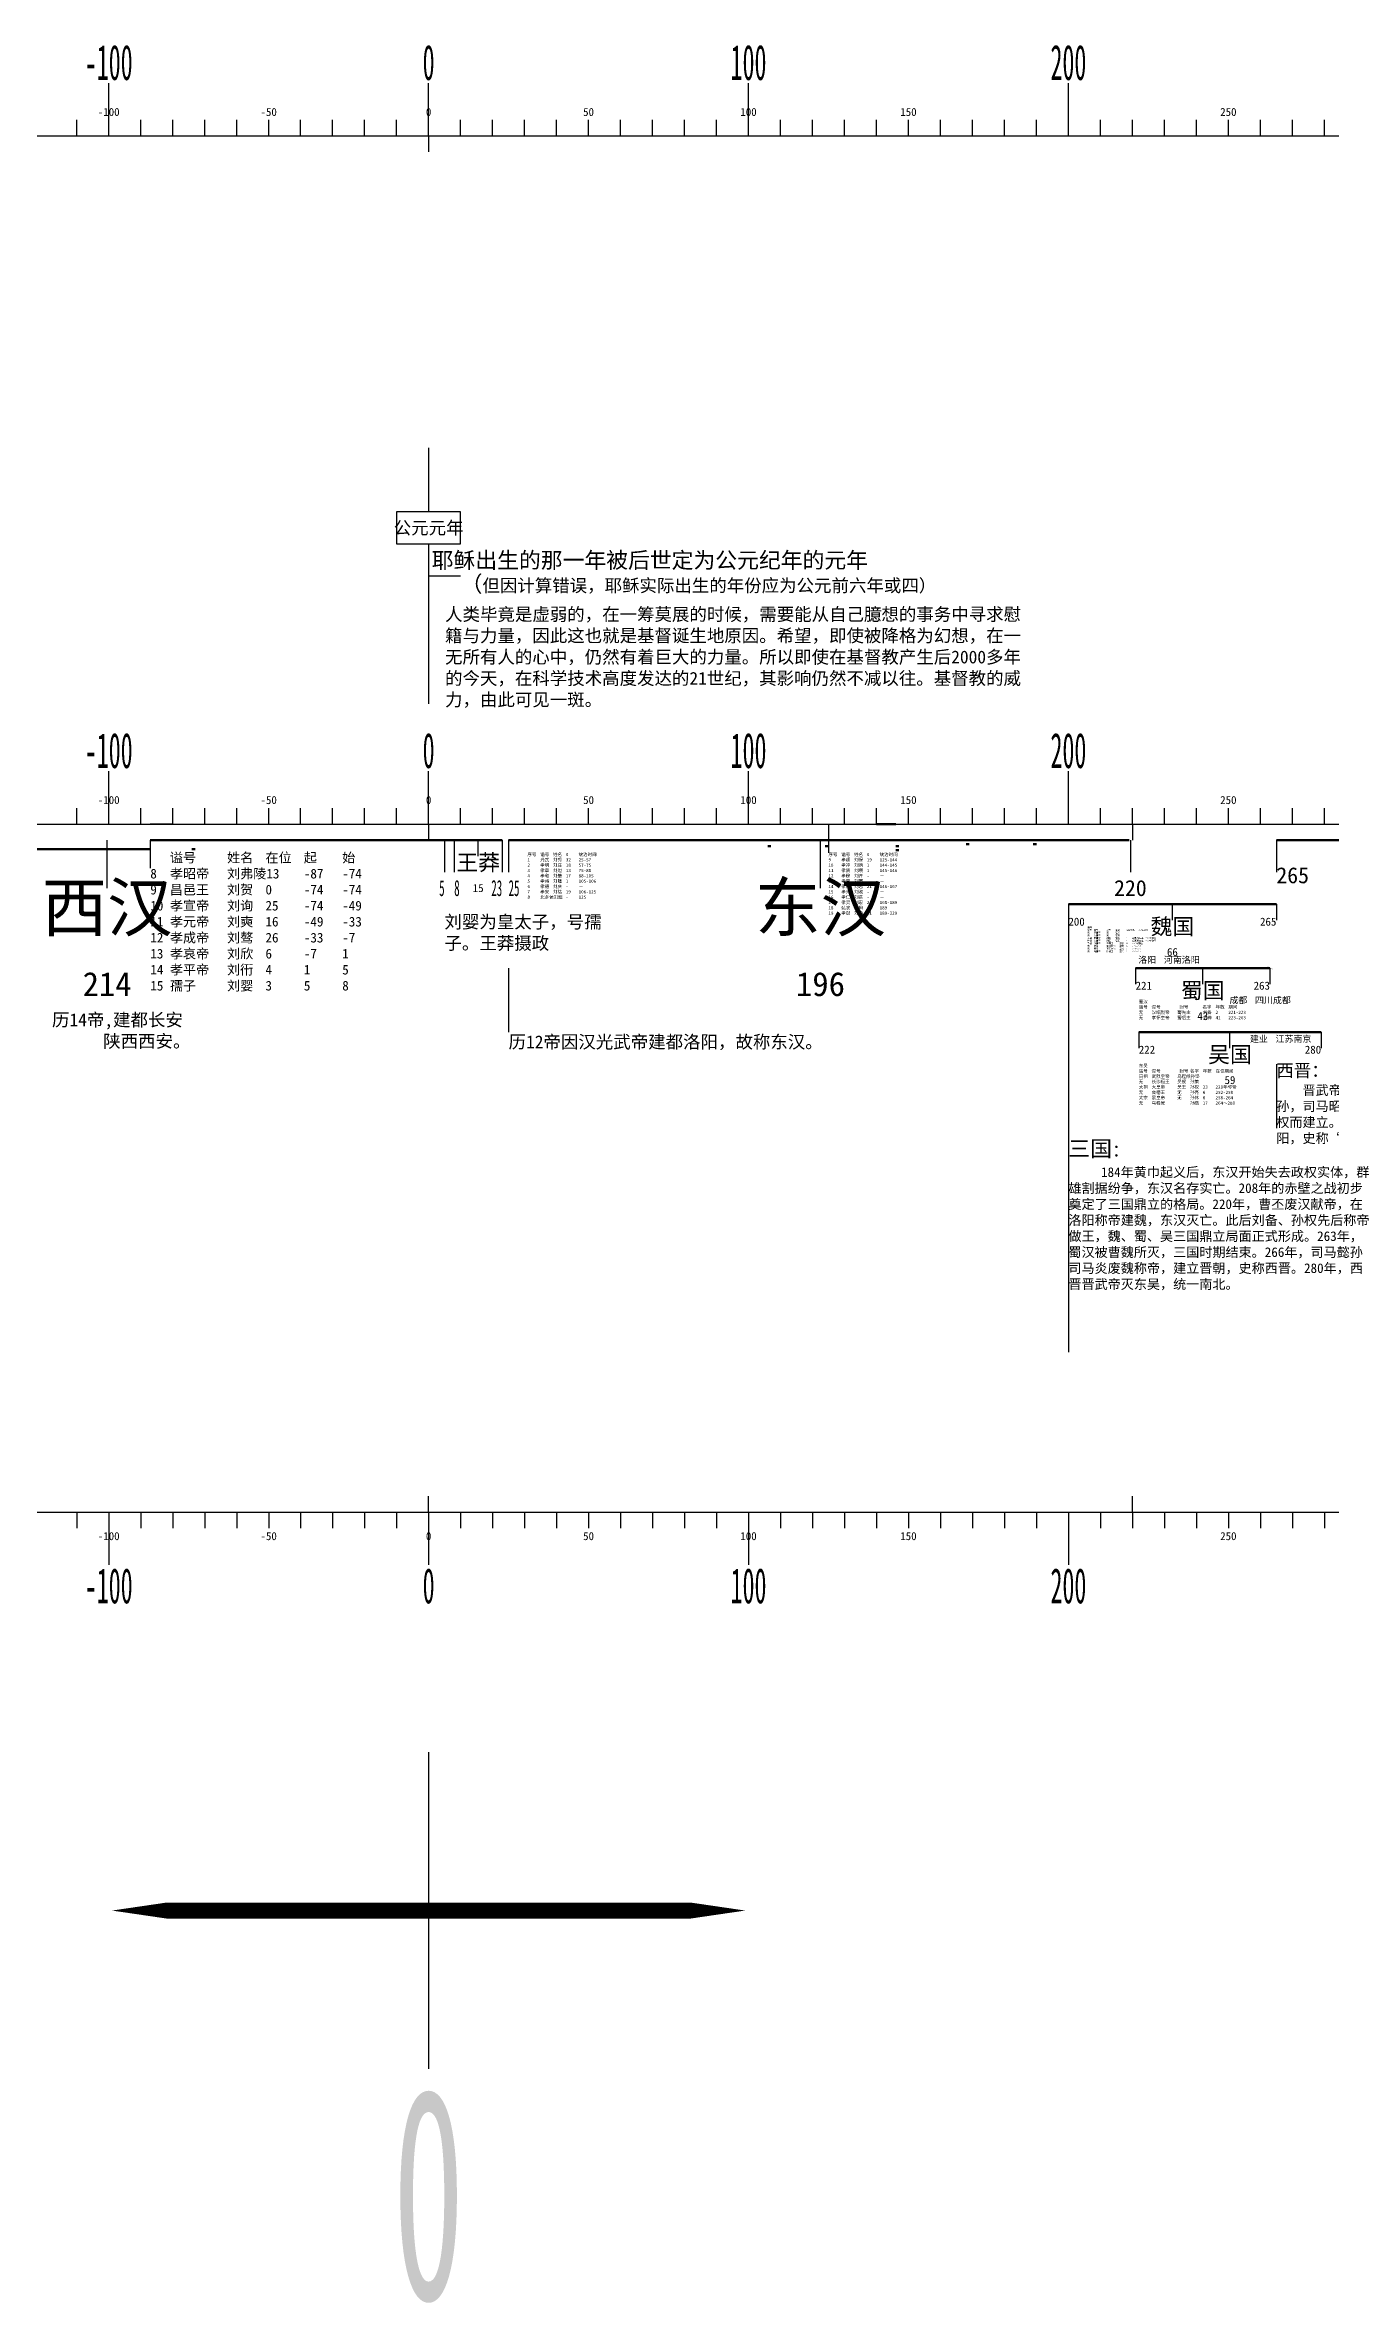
# Model space of a CAD drawing. Header units: millimetres. Extents: x 832 to 7246, y 34 to 740.
# Drawn here: x 4919 to 5321, y 34 to 740 of the extents above; entities that cross this region are included whole.
import ezdxf
from ezdxf.enums import TextEntityAlignment as Align

# ---------------------------------------------------------------- set-up
doc = ezdxf.new("R2010")
doc.units = ezdxf.units.MM
doc.header["$LTSCALE"] = 0.3
for name, color, linetype in [('event', 7, 'Continuous'), ('maths', 7, 'Continuous'), ('基准', 7, 'Continuous'), ('朝代', 7, 'Continuous'), ('箭头', 1, 'Continuous')]:
    doc.layers.add(name, color=color, linetype=linetype)
doc.layers.add('粗线', color=5, linetype='Continuous', lineweight=50)
doc.styles.get("Standard").update_dxf_attribs({"font": ''})
doc.styles.get('Standard').set_extended_font_data('SimSun')

# ---------------------------------------------------------------- blocks, each defined once
blk = doc.blocks.new('h1')
blk.add_line((0, 0), (0, 5))
blk.add_attdef('22', text='', height=2.5).set_placement((0, 7.5), align=Align.MIDDLE_CENTER)
blk = doc.blocks.new('h8')
at = {"layer": '朝代', "color": 7}
blk.add_line((0, 0), (0, 16.5), dxfattribs=at)
at = {"layer": '朝代', "color": 1, "width": 0.5}
blk.add_attdef('00', text='', height=11, dxfattribs=at).set_placement((0, 23), align=Align.MIDDLE_CENTER)
blk = doc.blocks.new('dynasty')
at = {"layer": '基准'}
blk.add_line((0, -5), (0, 0), dxfattribs=at)
at = {"layer": '朝代', "color": 1}
for tag, height, p in [('chao', 5, (0, -7)), ('始终', 2.5, (0, -11)), ('时间', 2.5, (0, -15))]:
    blk.add_attdef(tag, text='', height=height, dxfattribs=at).set_placement(p, align=Align.MIDDLE_CENTER)
blk = doc.blocks.new('event')
at = {"layer": 'event', "color": 5}
for p, q in [((5, -5), (-5, -5)), ((-5, -5), (-5, -10)), ((5, -10), (5, -5)), ((-5, -10), (0, -10)), ((0, -10), (2.5, -10)), ((0, -10), (0, -15)), ((2.5, -10), (5, -10)), ((0, -15), (5, -15))]:
    blk.add_line(p, q, dxfattribs=at)
blk.add_lwpolyline([(0, 0), (0, -5)], dxfattribs=at)
at = {"layer": 'event'}
blk.add_attdef('简要：', text='', height=2, dxfattribs=at).set_placement((0, -7.5), align=Align.MIDDLE_CENTER)
blk.add_attdef('事件', text='', height=2.5, dxfattribs=at).set_placement((0.48, -12.54), align=Align.MIDDLE_LEFT)
blk = doc.blocks.new('time')
at = {"layer": '朝代'}
blk.add_line((0, 0), (0, -5), dxfattribs=at)
blk.add_attdef('22', text='', height=2.5, dxfattribs=at).set_placement((0, -7.5), align=Align.MIDDLE_CENTER)

msp = doc.modelspace()

# ---------------------------------------------------------------- linework, layer by layer
for p, q in [((4958.809, 496.294), (4951.809, 496.294)), ((5158.809, 496.294), (5163.809, 496.294)), ((5163.809, 496.294), (5163.809, 487.294)), ((4951.809, 491.294), (4951.809, 482.459))]:
    msp.add_line(p, q)
at = {"layer": 'event'}
msp.add_line((5038.809, 573.836), (5038.809, 533.836), dxfattribs=at)
at = {"layer": 'maths', "color": 5}
msp.add_lwpolyline([(5038.811, 156.794, 5, 5, 0), (4991.124, 156.794, 15, 0, 0), (4939.824, 156.794, 0, 0, 0)], format="xyseb", dxfattribs=at)
at = {"layer": 'maths', "color": 3}
msp.add_lwpolyline([(5038.811, 156.794, 5, 5, 0), (5086.498, 156.794, 15, 0, 0), (5137.797, 156.794, 0, 0, 0)], format="xyseb", dxfattribs=at)
at = {"layer": '基准'}
for p, q in [((4928.809, 711.294), (4928.809, 716.294)), ((4948.809, 711.294), (4948.809, 716.294)), ((4958.809, 711.294), (4958.809, 716.294)), ((4968.809, 711.294), (4968.809, 716.294)), ((4978.809, 711.294), (4978.809, 716.294)), ((4998.809, 711.294), (4998.809, 716.294)), ((5008.809, 711.294), (5008.809, 716.294)), ((5018.809, 711.294), (5018.809, 716.294)), ((5028.809, 711.294), (5028.809, 716.294)), ((5048.809, 711.294), (5048.809, 716.294)), ((5058.809, 711.294), (5058.809, 716.294)), ((5068.809, 711.294), (5068.809, 716.294)), ((5078.809, 711.294), (5078.809, 716.294)), ((5098.809, 711.294), (5098.809, 716.294)), ((5108.809, 711.294), (5108.809, 716.294)), ((5118.809, 711.294), (5118.809, 716.294)), ((5128.809, 711.294), (5128.809, 716.294)), ((5148.809, 711.294), (5148.809, 716.294)), ((5158.809, 711.294), (5158.809, 716.294)), ((5168.809, 711.294), (5168.809, 716.294)), ((5178.809, 711.294), (5178.809, 716.294)), ((5198.809, 711.294), (5198.809, 716.294)), ((5208.809, 711.294), (5208.809, 716.294)), ((5218.809, 711.294), (5218.809, 716.294)), ((5228.809, 711.294), (5228.809, 716.294)), ((5248.809, 711.294), (5248.809, 716.294)), ((5258.809, 711.294), (5258.809, 716.294)), ((5268.809, 711.294), (5268.809, 716.294)), ((5278.809, 711.294), (5278.809, 716.294)), ((5298.809, 711.294), (5298.809, 716.294)), ((5308.809, 711.294), (5308.809, 716.294)), ((5318.809, 711.294), (5318.809, 716.294)), ((838.809, 711.294), (7238.809, 711.294)), ((5038.809, 711.294), (5038.809, 706.294)), ((4928.809, 496.294), (4928.809, 501.294)), ((4948.809, 496.294), (4948.809, 501.294)), ((4958.809, 496.294), (4958.809, 501.294)), ((4968.809, 496.294), (4968.809, 501.294)), ((4978.809, 496.294), (4978.809, 501.294)), ((4998.809, 496.294), (4998.809, 501.294)), ((5008.809, 496.294), (5008.809, 501.294)), ((5018.809, 496.294), (5018.809, 501.294)), ((5028.809, 496.294), (5028.809, 501.294)), ((5048.809, 496.294), (5048.809, 501.294)), ((5058.809, 496.294), (5058.809, 501.294)), ((5068.809, 496.294), (5068.809, 501.294)), ((5078.809, 496.294), (5078.809, 501.294)), ((5098.809, 496.294), (5098.809, 501.294)), ((5108.809, 496.294), (5108.809, 501.294)), ((5118.809, 496.294), (5118.809, 501.294)), ((5128.809, 496.294), (5128.809, 501.294)), ((5148.809, 496.294), (5148.809, 501.294)), ((5158.809, 496.294), (5158.809, 501.294)), ((5168.809, 496.294), (5168.809, 501.294)), ((5178.809, 496.294), (5178.809, 501.294)), ((5198.809, 496.294), (5198.809, 501.294)), ((5208.809, 496.294), (5208.809, 501.294)), ((5218.809, 496.294), (5218.809, 501.294)), ((5228.809, 496.294), (5228.809, 501.294)), ((5248.809, 496.294), (5248.809, 501.294)), ((5258.809, 496.294), (5258.809, 501.294)), ((5268.809, 496.294), (5268.809, 501.294)), ((5278.809, 496.294), (5278.809, 501.294)), ((5298.809, 496.294), (5298.809, 501.294)), ((5308.809, 496.294), (5308.809, 501.294)), ((5318.809, 496.294), (5318.809, 501.294)), ((838.809, 496.294), (7238.809, 496.294)), ((5038.809, 496.294), (5038.809, 491.294)), ((5038.809, 281.294), (5038.809, 286.294)), ((838.809, 281.294), (7238.809, 281.294)), ((838.809, 281.294), (7238.809, 281.294)), ((838.809, 281.294), (7238.809, 281.294)), ((838.809, 281.294), (7238.809, 281.294)), ((838.809, 281.294), (7238.809, 281.294)), ((4928.809, 281.294), (4928.809, 276.294)), ((4948.809, 281.294), (4948.809, 276.294)), ((4958.809, 281.294), (4958.809, 276.294)), ((4968.809, 281.294), (4968.809, 276.294)), ((4978.809, 281.294), (4978.809, 276.294)), ((4998.809, 281.294), (4998.809, 276.294)), ((5008.809, 281.294), (5008.809, 276.294)), ((5018.809, 281.294), (5018.809, 276.294)), ((5028.809, 281.294), (5028.809, 276.294)), ((5048.809, 281.294), (5048.809, 276.294)), ((5058.809, 281.294), (5058.809, 276.294)), ((5068.809, 281.294), (5068.809, 276.294)), ((5078.809, 281.294), (5078.809, 276.294)), ((5098.809, 281.294), (5098.809, 276.294)), ((5108.809, 281.294), (5108.809, 276.294)), ((5118.809, 281.294), (5118.809, 276.294)), ((5128.809, 281.294), (5128.809, 276.294)), ((5148.809, 281.294), (5148.809, 276.294)), ((5158.809, 281.294), (5158.809, 276.294)), ((5168.809, 281.294), (5168.809, 276.294)), ((5178.809, 281.294), (5178.809, 276.294)), ((5198.809, 281.294), (5198.809, 276.294)), ((5208.809, 281.294), (5208.809, 276.294)), ((5218.809, 281.294), (5218.809, 276.294)), ((5228.809, 281.294), (5228.809, 276.294)), ((5248.809, 281.294), (5248.809, 276.294)), ((5258.809, 281.294), (5258.809, 276.294)), ((5268.809, 281.294), (5268.809, 276.294)), ((5278.809, 281.294), (5278.809, 276.294)), ((5298.809, 281.294), (5298.809, 276.294)), ((5308.809, 281.294), (5308.809, 276.294)), ((5318.809, 281.294), (5318.809, 276.294))]:
    msp.add_line(p, q, dxfattribs=at)
at = {"layer": '朝代'}
for p, q in [((5038.809, 613.836), (5038.809, 593.836)), ((5258.809, 496.294), (5258.809, 491.294)), ((5238.809, 471.294), (5238.809, 331.294)), ((5063.809, 451.294), (5063.809, 431.294)), ((5303.809, 421.294), (5303.809, 401.294)), ((5258.809, 281.294), (5258.809, 286.294))]:
    msp.add_line(p, q, dxfattribs=at)
at = {"layer": '箭头'}
msp.add_lwpolyline([(5278.866, 463.332, 0, 0, 0), (5291.152, 456.969, 3, 0, 0), (5301.809, 451.294, 0, 0, 0)], format="xyseb", dxfattribs=at)
at = {"layer": '粗线'}
for p, q in [((5178.809, 496.294), (5184.809, 496.294)), ((4897.809, 488.452), (4951.809, 488.452)), ((4951.809, 491.294), (4964.809, 491.294)), ((4964.809, 488.452), (4965.809, 488.452)), ((4989.809, 491.294), (5005.809, 491.294)), ((5031.809, 491.294), (5039.809, 491.294)), ((5063.809, 491.294), (5095.809, 491.294)), ((5113.809, 491.294), (5126.809, 491.294)), ((5143.809, 491.294), (5144.809, 491.294)), ((5144.809, 489.422), (5145.809, 489.422)), ((5162.809, 489.422), (5163.809, 489.422)), ((5163.809, 491.294), (5182.809, 491.294)), ((5182.809, 491.294), (5183.809, 491.294)), ((5184.809, 491.294), (5206.809, 491.294)), ((5184.809, 489.422), (5185.809, 489.422)), ((5185.809, 488.161), (5184.809, 488.161)), ((5207.809, 490.032), (5206.809, 490.032)), ((5227.809, 491.294), (5257.809, 491.294)), ((5228.809, 490.032), (5227.809, 490.032)), ((5303.809, 491.294), (5303.809, 491.294)), ((5303.809, 491.294), (5354.809, 491.294)), ((5238.809, 471.294), (5303.809, 471.294)), ((5259.809, 451.294), (5301.809, 451.294)), ((5260.809, 431.294), (5317.809, 431.294))]:
    msp.add_line(p, q, dxfattribs=at)
at = {"layer": '粗线', "color": 6}
for p, q in [((4964.809, 491.294), (4989.809, 491.294)), ((5005.809, 491.294), (5031.809, 491.294)), ((5039.809, 491.294), (5043.809, 491.294)), ((5095.809, 491.294), (5113.809, 491.294)), ((5126.809, 491.294), (5143.809, 491.294)), ((5144.809, 491.294), (5163.809, 491.294)), ((5183.809, 491.294), (5184.809, 491.294)), ((5206.809, 491.294), (5227.809, 491.294))]:
    msp.add_line(p, q, dxfattribs=at)
at = {"layer": '粗线', "color": 4}
msp.add_line((5043.811, 491.294), (5046.811, 491.294), dxfattribs=at)
at = {"layer": '粗线', "color": 3}
msp.add_line((5046.811, 491.294), (5061.809, 491.294), dxfattribs=at)

# ---------------------------------------------------------------- block references
at = {"layer": 'event', "xscale": 2, "yscale": 2, "zscale": 2}
msp.add_blockref('event', (5038.809, 603.836), dxfattribs=at).add_auto_attribs({'简要：': '公元元年', '事件': '耶稣出生的那一年被后世定为公元纪年的元年'})
at = {"layer": '基准'}
for name, p, values in [('h8', (4938.809, 711.294), {'00': '-100'}), ('h8', (5038.809, 711.294), {'00': '0'}), ('h8', (5138.809, 711.294), {'00': '100'}), ('h8', (5238.809, 711.294), {'00': '200'}), ('h1', (4988.809, 711.294), {'22': '-50'}), ('h1', (5088.809, 711.294), {'22': '50'}), ('h1', (5188.809, 711.294), {'22': '150'}), ('h1', (5288.809, 711.294), {'22': '250'}), ('h8', (4938.809, 496.294), {'00': '-100'}), ('h8', (5038.809, 496.294), {'00': '0'}), ('h8', (5138.809, 496.294), {'00': '100'}), ('h8', (5238.809, 496.294), {'00': '200'}), ('h1', (4988.809, 496.294), {'22': '-50'}), ('h1', (5088.809, 496.294), {'22': '50'}), ('h1', (5188.809, 496.294), {'22': '150'}), ('h1', (5288.809, 496.294), {'22': '250'})]:
    msp.add_blockref(name, p, dxfattribs=at).add_auto_attribs(values)
ref = msp.add_blockref('h1', (4938.809, 711.294), dxfattribs=at)
ref.add_attrib('22', '-100', dxfattribs={"layer": '0', "color": 1, "height": 2.5}).set_placement((4938.809, 718.794), align=Align.MIDDLE_CENTER)
ref = msp.add_blockref('h1', (5038.809, 711.294), dxfattribs=at)
ref.add_attrib('22', '0', dxfattribs={"layer": '0', "color": 1, "height": 2.5}).set_placement((5038.809, 718.794), align=Align.MIDDLE_CENTER)
ref = msp.add_blockref('h1', (5138.809, 711.294), dxfattribs=at)
ref.add_attrib('22', '100', dxfattribs={"layer": '0', "color": 1, "height": 2.5}).set_placement((5138.809, 718.794), align=Align.MIDDLE_CENTER)
ref = msp.add_blockref('h1', (4938.809, 496.294), dxfattribs=at)
ref.add_attrib('22', '-100', dxfattribs={"layer": '0', "color": 1, "height": 2.5}).set_placement((4938.809, 503.794), align=Align.MIDDLE_CENTER)
ref = msp.add_blockref('h1', (5038.809, 496.294), dxfattribs=at)
ref.add_attrib('22', '0', dxfattribs={"layer": '0', "color": 1, "height": 2.5}).set_placement((5038.809, 503.794), align=Align.MIDDLE_CENTER)
ref = msp.add_blockref('h1', (5138.809, 496.294), dxfattribs=at)
ref.add_attrib('22', '100', dxfattribs={"layer": '0', "color": 1, "height": 2.5}).set_placement((5138.809, 503.794), align=Align.MIDDLE_CENTER)
ref = msp.add_blockref('h8', (4938.809, 281.294), dxfattribs=dict(at, xscale=-1, rotation=180))
ref.add_attrib('00', '-100', dxfattribs={"layer": '朝代', "color": 1, "height": 11, "width": 0.5}).set_placement((4938.811, 258.294), align=Align.MIDDLE_CENTER)
ref = msp.add_blockref('h1', (4938.809, 281.294), dxfattribs=dict(at, xscale=-1, rotation=180))
ref.add_attrib('22', '-100', dxfattribs={"layer": '0', "color": 1, "height": 2.5}).set_placement((4938.809, 273.794), align=Align.MIDDLE_CENTER)
ref = msp.add_blockref('h1', (4988.809, 281.294), dxfattribs=dict(at, xscale=-1, rotation=180))
ref.add_attrib('22', '-50', dxfattribs={"layer": '0', "height": 2.5}).set_placement((4988.809, 273.794), align=Align.MIDDLE_CENTER)
ref = msp.add_blockref('h8', (5038.809, 281.294), dxfattribs=dict(at, xscale=-1, rotation=180))
ref.add_attrib('00', '0', dxfattribs={"layer": '朝代', "color": 1, "height": 11, "width": 0.5}).set_placement((5038.811, 258.294), align=Align.MIDDLE_CENTER)
ref = msp.add_blockref('h1', (5038.809, 281.294), dxfattribs=dict(at, xscale=-1, rotation=180))
ref.add_attrib('22', '0', dxfattribs={"layer": '0', "color": 1, "height": 2.5}).set_placement((5038.809, 273.794), align=Align.MIDDLE_CENTER)
ref = msp.add_blockref('h1', (5088.809, 281.294), dxfattribs=dict(at, xscale=-1, rotation=180))
ref.add_attrib('22', '50', dxfattribs={"layer": '0', "height": 2.5}).set_placement((5088.809, 273.794), align=Align.MIDDLE_CENTER)
ref = msp.add_blockref('h8', (5138.809, 281.294), dxfattribs=dict(at, xscale=-1, rotation=180))
ref.add_attrib('00', '100', dxfattribs={"layer": '朝代', "color": 1, "height": 11, "width": 0.5}).set_placement((5138.811, 258.294), align=Align.MIDDLE_CENTER)
ref = msp.add_blockref('h1', (5138.809, 281.294), dxfattribs=dict(at, xscale=-1, rotation=180))
ref.add_attrib('22', '100', dxfattribs={"layer": '0', "color": 1, "height": 2.5}).set_placement((5138.809, 273.794), align=Align.MIDDLE_CENTER)
ref = msp.add_blockref('h1', (5188.809, 281.294), dxfattribs=dict(at, xscale=-1, rotation=180))
ref.add_attrib('22', '150', dxfattribs={"layer": '0', "height": 2.5}).set_placement((5188.809, 273.794), align=Align.MIDDLE_CENTER)
ref = msp.add_blockref('h8', (5238.809, 281.294), dxfattribs=dict(at, xscale=-1, rotation=180))
ref.add_attrib('00', '200', dxfattribs={"layer": '朝代', "color": 1, "height": 11, "width": 0.5}).set_placement((5238.811, 258.294), align=Align.MIDDLE_CENTER)
ref = msp.add_blockref('h1', (5288.809, 281.294), dxfattribs=dict(at, xscale=-1, rotation=180))
ref.add_attrib('22', '250', dxfattribs={"layer": '0', "height": 2.5}).set_placement((5288.809, 273.794), align=Align.MIDDLE_CENTER)
ref = msp.add_blockref('h8', (5038.803, 206.294), dxfattribs=dict(at, xscale=-6, yscale=6, zscale=6, rotation=180))
ref.add_attrib('00', '0', dxfattribs={"layer": '朝代', "color": 1, "height": 66, "width": 0.5}).set_placement((5038.811, 68.294), align=Align.MIDDLE_CENTER)
at = {"layer": '朝代'}
for name, p, xscale, yscale, zscale, values in [('dynasty', (4938.31, 491.294), 3, 3, 3, {'chao': '西汉', '时间': '214'}), ('dynasty', (5161.309, 491.294), 3, 3, 3, {'chao': '东汉', '时间': '196'}), ('time', (5258.178, 491.294), 2, 2, 2, {'22': '220'})]:
    msp.add_blockref(name, p, dxfattribs=dict(at, xscale=xscale, yscale=yscale, zscale=zscale)).add_auto_attribs(values)
ref = msp.add_blockref('time', (5043.811, 491.294), dxfattribs=dict(at, xscale=2, yscale=2, zscale=2))
ref.add_attrib('22', '5', dxfattribs={"height": 5, "width": 0.5}).set_placement((5043.811, 476.294), align=Align.MIDDLE_RIGHT)
ref = msp.add_blockref('time', (5046.811, 491.294), dxfattribs=dict(at, xscale=2, yscale=2, zscale=2))
ref.add_attrib('22', '8', dxfattribs={"color": 1, "height": 5, "width": 0.5}).set_placement((5046.811, 476.294), align=Align.MIDDLE_LEFT)
for p, values in [((5054.31, 491.294), {'chao': '王莽', '时间': '15'}), ((5271.309, 471.294), {'chao': '魏国', '时间': '66'}), ((5280.809, 451.294), {'chao': '蜀国', '时间': '43'}), ((5289.309, 431.294), {'chao': '吴国', '时间': '59'})]:
    msp.add_blockref('dynasty', p, dxfattribs=at).add_auto_attribs(values)
ref = msp.add_blockref('time', (5061.809, 491.294), dxfattribs=dict(at, xscale=2, yscale=2, zscale=2))
ref.add_attrib('22', '23', dxfattribs={"height": 5, "width": 0.5}).set_placement((5061.809, 476.294), align=Align.MIDDLE_RIGHT)
ref = msp.add_blockref('time', (5063.809, 491.294), dxfattribs=dict(at, xscale=2, yscale=2, zscale=2))
ref.add_attrib('22', '25', dxfattribs={"color": 1, "height": 5, "width": 0.5}).set_placement((5063.809, 476.294), align=Align.MIDDLE_LEFT)
ref = msp.add_blockref('time', (5303.809, 491.294), dxfattribs=dict(at, xscale=2, yscale=2, zscale=2))
ref.add_attrib('22', '265', dxfattribs={"height": 5}).set_placement((5303.809, 476.294), align=Align.BOTTOM_LEFT)
ref = msp.add_blockref('time', (5238.809, 471.294), dxfattribs=at)
ref.add_attrib('22', '200', dxfattribs={"height": 2.5}).set_placement((5238.809, 463.794), align=Align.BOTTOM_LEFT)
ref = msp.add_blockref('time', (5303.809, 471.294), dxfattribs=at)
ref.add_attrib('22', '265', dxfattribs={"height": 2.5}).set_placement((5303.809, 463.794), align=Align.BOTTOM_RIGHT)
ref = msp.add_blockref('time', (5259.809, 451.294), dxfattribs=at)
ref.add_attrib('22', '221', dxfattribs={"height": 2.5}).set_placement((5259.809, 443.794), align=Align.BOTTOM_LEFT)
ref = msp.add_blockref('time', (5301.809, 451.294), dxfattribs=at)
ref.add_attrib('22', '263', dxfattribs={"height": 2.5}).set_placement((5301.809, 443.794), align=Align.BOTTOM_RIGHT)
ref = msp.add_blockref('time', (5260.809, 431.294), dxfattribs=at)
ref.add_attrib('22', '222', dxfattribs={"height": 2.5}).set_placement((5260.809, 423.794), align=Align.BOTTOM_LEFT)
ref = msp.add_blockref('time', (5317.809, 431.294), dxfattribs=at)
ref.add_attrib('22', '280', dxfattribs={"height": 2.5}).set_placement((5317.809, 423.794), align=Align.BOTTOM_RIGHT)

# ---------------------------------------------------------------- texts
at = {"attachment_point": 1}
for s, insert, char_height, width in [('{\\fSimSun|b0|i0|c134|p2;   谥号^I姓名^I在位^I起^I始\\P8  孝昭帝^I刘弗陵13^I-87^I-74\\P9  昌邑王^I刘贺^I0^I-74^I-74\\P10 孝宣帝^I刘询^I25^I-74^I-49\\P11 孝元帝^I刘奭^I16^I-49^I-33\\P12 孝成帝^I刘骜^I26^I-33^I-7\\P13 孝哀帝^I刘欣^I6^I-7^I1\\P14 孝平帝^I刘衎^I4^I1^I5\\P15 孺子  ^I刘婴^I3^I5^I8}', (4951.809, 487.294), 3, 68.95492), ('{\\fSimSun|b0|i0|c134|p2;序号^I谥号^I姓名^I0^I统治时间\\P1^I光武^I刘秀^I32^I25-57\\P2^I孝明^I刘庄^I18^I57-75\\P3^I孝章^I刘炟^I13^I75-88\\P4^I孝和^I刘肇^I17^I88-105\\P5^I孝殇^I刘隆^I1^I105-106\\P6^I孝德^I刘庆^I-^I－\\P7^I孝安^I刘祜^I19^I106-125\\P8^I北乡侯刘懿^I-^I125}', (5069.707, 487.294), 1, 23.48805), ('{\\fSimSun|b0|i0|c134|p2;序号^I谥号^I姓名^I0^I统治时间\\P9^I孝顺^I刘保^I19^I125-144\\P10^I孝冲^I刘炳^I1^I144-145\\P11^I孝质^I刘缵^I1^I145-146\\P12^I孝穆^I刘开^I-^I－\\P13^I孝崇^I刘翼^I-^I－\\P14^I孝桓^I刘志^I21^I146-167\\P15^I孝元^I刘淑^I-^I－\\P16^I孝仁^I刘苌^I-^I－\\P17^I孝灵^I刘宏^I21^I168-189\\P18^I弘农^I刘辩^I-^I189\\P19^I孝献^I刘协^I31^I189-220}', (5163.809, 487.294), 1, 23.65466), ('{\\fSimSun|b0|i0|c134|p2;曹魏^I^I^I^I^I\\P庙号^I谥号^I     封号^I  名字^I在位年数^I在位期间\\P无^I高皇帝^I无^I  曹腾^I^I\\P无^I太皇帝^I无^I  曹嵩^I^I\\P太祖^I武皇帝^I魏王^I  曹操^I4^I魏国缔造者，216年称王\\P世祖^I文皇帝^I魏王^I  曹丕^I7^I魏国建立者，220年称帝\\P烈祖^I明皇帝^I平原王^I曹睿^I13^I226年即位\\P无^I哀帝^I     昭陵县公^I曹芳^I15^I239-254\\P无^I废帝^I     高贵乡公^I曹髦^I6^I254-260\\P无^I元皇帝^I陈留王^I曹奂^I6^I260-265}', (5244.734, 464.274), 0.5, 22.53622), ('{\\fSimSun|b0|i0|c134|p2;蜀汉^I^I^I^I^I\\P庙号^I谥号^I      封号^I     名字^I年数^I期间\\P无^I汉昭烈帝^I蜀先主^I刘备^I2^I221-223\\P无^I孝怀皇帝^I蜀后主^I刘禅^I41^I223-263}', (5260.816, 441.294), 1, 33.05631), ('{\\fSimSun|b0|i0|c134|p2;东吴^I^I^I^I^I\\P庙号^I谥号^I      封号^I名字^I年数^I在位期间\\P高祖^I武烈皇帝^I乌程候孙坚^I^I\\P无^I长沙桓王^I吴候^I孙策^I^I\\P太祖^I大皇帝^I吴王^I孙权^I23^I229年称帝\\P无^I会稽王^I无^I孙亮^I6^I252-258\\P太宗^I景皇帝^I无^I孙休^I6^I258-264\\P无^I乌程候^I^I孙皓^I17^I264～280}', (5260.817, 421.294), 1, 30.45173)]:
    msp.add_mtext(s, dxfattribs=dict(at, insert=insert, char_height=char_height, width=width))
at = {"layer": 'event', "attachment_point": 1}
for s, insert, char_height, width in [('{\\fSimSun|b0|i0|c134|p2;人类毕竟是虚弱的，在一筹莫展的时候，需要能从自己臆想的事务中寻求慰籍与力量，因此这也就是基督诞生地原因。希望，即使被降格为幻想，在一无所有人的心中，仍然有着巨大的力量。所以即使在基督教产生后2000多年的今天，在科学技术高度发达的21世纪，其影响仍然不减以往。基督教的威力，由此可见一斑。}', (5043.95, 563.836), 4, 184.41629), ('{\\fSimSun|b0|i0|c134|p2;洛阳^I河南洛阳}', (5260.654, 454.864), 2, 20.88065), ('{\\fSimSun|b0|i0|c134|p2;历14帝,建都长安^I陕西西安。}', (4921.083, 437.125), 4, 50.31134), ('{\\fSimSun|b0|i0|c134|p2;成都^I四川成都}', (5289.144, 442.246), 2, 26.1613), ('{\\fSimSun|b0|i0|c134|p2;历12帝因汉光武帝建都洛阳，故称东汉。}', (5063.809, 430.237), 4, 118.29138), ('{\\fSimSun|b0|i0|c134|p2;建业^I江苏南京}', (5295.564, 430.15), 2, 21.30533), ('{\\fSimSun|b0|i0|c134|p2;西晋：\\P\\H0.75x;    晋武帝司马炎（司马懿之孙，司马昭之子）取代曹魏政权而建立。国号为晋，定都洛阳，史称“西晋”。}', (5303.809, 421.294), 4, 55.00128), ('{\\H1.25x;三国}：\\P   {\\H0.75x; 184年黄巾起义后，东汉开始失去政权实体，群雄割据纷争，东汉名存实亡。208年的赤壁之战初步奠定了三国鼎立的格局。220年，曹丕废汉献帝，在洛阳称帝建魏，东汉灭亡。此后刘备、孙权先后称帝做王，魏、蜀、吴三国鼎立局面正式形成。263年，蜀汉被曹魏所灭，三国时期结束。266年，司马懿孙司马炎废魏称帝，建立晋朝，史称西晋。280年，西晋晋武帝灭东吴，统一南北。}', (5238.809, 397.366), 4, 95.48714)]:
    msp.add_mtext(s, dxfattribs=dict(at, insert=insert, char_height=char_height, width=width))
at = {"layer": 'event', "color": 3, "insert": (5043.764, 467.754), "char_height": 4, "width": 49.64656, "attachment_point": 1}
msp.add_mtext('{\\fSimSun|b0|i0|c134|p2;\\C0;刘婴为皇太子，号孺子。王莽摄政}', dxfattribs=at)
at = {"layer": '粗线', "insert": (5048.809, 573.836), "char_height": 5, "width": 161.00065, "attachment_point": 1}
msp.add_mtext('（{\\H0.8X;但因计算错误，耶稣实际出生的年份应为公元前六年或四）}', dxfattribs=at)

doc.saveas('drawing.dxf')
